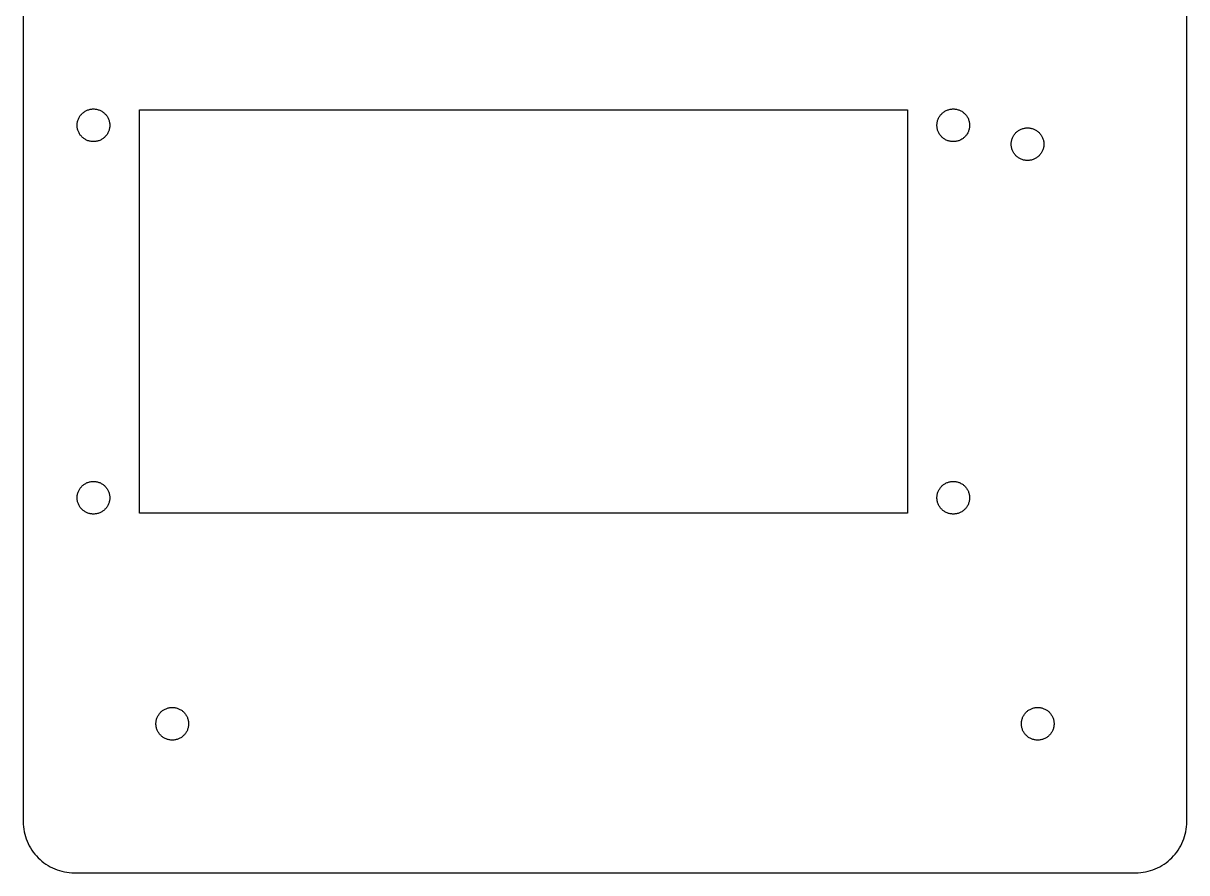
# Model space of a CAD drawing. Header units: metres. Extents: x -13 to 101, y -13 to 154.
# Drawn here: x -13 to 101, y -13 to 70.2 of the extents above; entities that cross this region are included whole.
import ezdxf

# ---------------------------------------------------------------- set-up
doc = ezdxf.new("R2010")
doc.units = ezdxf.units.M

msp = doc.modelspace()

# ---------------------------------------------------------------- linework, layer by layer
for p, q in [((-13, 148.5), (-13, -8)), ((101, -8), (101, 148.5)), ((-7.07811, 61.5351), (-7.0139, 61.5803)), ((-7.0139, 61.5803), (-6.94756, 61.6224)), ((-6.94756, 61.6224), (-6.87923, 61.6611)), ((-6.87923, 61.6611), (-6.80908, 61.6964)), ((-6.80908, 61.6964), (-6.73729, 61.7282)), ((-6.73729, 61.7282), (-6.66402, 61.7565)), ((-6.66402, 61.7565), (-6.58945, 61.7811)), ((-6.58945, 61.7811), (-6.51376, 61.802)), ((-6.51376, 61.802), (-6.43713, 61.8192)), ((-6.43713, 61.8192), (-6.35976, 61.8327)), ((-6.35976, 61.8327), (-6.28181, 61.8423)), ((-6.28181, 61.8423), (-6.20351, 61.8481)), ((-6.20351, 61.8481), (-6.125, 61.85)), ((-6.125, 61.85), (-6.04648, 61.8481)), ((-6.04648, 61.8481), (-5.96817, 61.8423)), ((-5.96817, 61.8423), (-5.89023, 61.8327)), ((-5.89023, 61.8327), (-5.81285, 61.8192)), ((-5.81285, 61.8192), (-5.73622, 61.802)), ((-5.73622, 61.802), (-5.66054, 61.7811)), ((-5.66054, 61.7811), (-5.58597, 61.7565)), ((-5.58597, 61.7565), (-5.5127, 61.7282)), ((-5.5127, 61.7282), (-5.4409, 61.6964)), ((-5.4409, 61.6964), (-5.37076, 61.6611)), ((-5.37076, 61.6611), (-5.30243, 61.6224)), ((-5.30243, 61.6224), (-5.23608, 61.5803)), ((-5.23608, 61.5803), (-5.17188, 61.5351)), ((-1.625, 22.25), (-1.625, 61.75)), ((-1.625, 61.75), (73.625, 61.75)), ((73.625, 61.75), (73.625, 22.25)), ((77.1719, 61.5351), (77.2361, 61.5803)), ((77.2361, 61.5803), (77.3024, 61.6224)), ((77.3024, 61.6224), (77.3708, 61.6611)), ((77.3708, 61.6611), (77.4409, 61.6964)), ((77.4409, 61.6964), (77.5127, 61.7282)), ((77.5127, 61.7282), (77.586, 61.7565)), ((77.586, 61.7565), (77.6605, 61.7811)), ((77.6605, 61.7811), (77.7362, 61.802)), ((77.7362, 61.802), (77.8129, 61.8192)), ((77.8129, 61.8192), (77.8902, 61.8327)), ((77.8902, 61.8327), (77.9682, 61.8423)), ((77.9682, 61.8423), (78.0465, 61.8481)), ((78.0465, 61.8481), (78.125, 61.85)), ((78.125, 61.85), (78.2035, 61.8481)), ((78.2035, 61.8481), (78.2818, 61.8423)), ((78.2818, 61.8423), (78.3598, 61.8327)), ((78.3598, 61.8327), (78.4371, 61.8192)), ((78.4371, 61.8192), (78.5138, 61.802)), ((78.5138, 61.802), (78.5894, 61.7811)), ((78.5894, 61.7811), (78.664, 61.7565)), ((78.664, 61.7565), (78.7373, 61.7282)), ((78.7373, 61.7282), (78.8091, 61.6964)), ((78.8091, 61.6964), (78.8792, 61.6611)), ((78.8792, 61.6611), (78.9476, 61.6224)), ((78.9476, 61.6224), (79.0139, 61.5803)), ((79.0139, 61.5803), (79.0781, 61.5351)), ((-7.71729, 60.4068), (-7.70767, 60.4848)), ((-7.70767, 60.4848), (-7.69424, 60.5621)), ((-7.69424, 60.5621), (-7.67705, 60.6388)), ((-7.67705, 60.6388), (-7.6561, 60.7144)), ((-7.6561, 60.7144), (-7.63147, 60.789)), ((-7.63147, 60.789), (-7.6032, 60.8623)), ((-7.6032, 60.8623), (-7.57138, 60.9341)), ((-7.57138, 60.9341), (-7.53607, 61.0042)), ((-7.53607, 61.0042), (-7.49736, 61.0726)), ((-7.49736, 61.0726), (-7.45534, 61.1389)), ((-7.45534, 61.1389), (-7.41013, 61.2031)), ((-7.41013, 61.2031), (-7.36182, 61.265)), ((-7.36182, 61.265), (-7.31052, 61.3245)), ((-7.31052, 61.3245), (-7.25636, 61.3814)), ((-7.25636, 61.3814), (-7.19949, 61.4355)), ((-7.19949, 61.4355), (-7.14001, 61.4868)), ((-7.14001, 61.4868), (-7.07811, 61.5351)), ((-5.17188, 61.5351), (-5.10997, 61.4868)), ((-5.10997, 61.4868), (-5.05049, 61.4355)), ((-5.05049, 61.4355), (-4.99362, 61.3814)), ((-4.99362, 61.3814), (-4.93947, 61.3245)), ((-4.93947, 61.3245), (-4.88817, 61.265)), ((-4.88817, 61.265), (-4.83986, 61.2031)), ((-4.83986, 61.2031), (-4.79465, 61.1389)), ((-4.79465, 61.1389), (-4.75262, 61.0726)), ((-4.75262, 61.0726), (-4.71391, 61.0042)), ((-4.71391, 61.0042), (-4.6786, 60.9341)), ((-4.6786, 60.9341), (-4.64679, 60.8623)), ((-4.64679, 60.8623), (-4.61852, 60.789)), ((-4.61852, 60.789), (-4.59389, 60.7144)), ((-4.59389, 60.7144), (-4.57294, 60.6388)), ((-4.57294, 60.6388), (-4.55574, 60.5621)), ((-4.55574, 60.5621), (-4.54231, 60.4848)), ((-4.54231, 60.4848), (-4.5327, 60.4068)), ((76.5327, 60.4068), (76.5423, 60.4848)), ((76.5423, 60.4848), (76.5557, 60.5621)), ((76.5557, 60.5621), (76.5729, 60.6388)), ((76.5729, 60.6388), (76.5939, 60.7144)), ((76.5939, 60.7144), (76.6185, 60.789)), ((76.6185, 60.789), (76.6468, 60.8623)), ((76.6468, 60.8623), (76.6786, 60.9341)), ((76.6786, 60.9341), (76.7139, 61.0042)), ((76.7139, 61.0042), (76.7526, 61.0726)), ((76.7526, 61.0726), (76.7946, 61.1389)), ((76.7946, 61.1389), (76.8399, 61.2031)), ((76.8399, 61.2031), (76.8882, 61.265)), ((76.8882, 61.265), (76.9395, 61.3245)), ((76.9395, 61.3245), (76.9936, 61.3814)), ((76.9936, 61.3814), (77.0505, 61.4355)), ((77.0505, 61.4355), (77.11, 61.4868)), ((77.11, 61.4868), (77.1719, 61.5351)), ((79.0781, 61.5351), (79.14, 61.4868)), ((79.14, 61.4868), (79.1995, 61.4355)), ((79.1995, 61.4355), (79.2564, 61.3814)), ((79.2564, 61.3814), (79.3105, 61.3245)), ((79.3105, 61.3245), (79.3618, 61.265)), ((79.3618, 61.265), (79.4101, 61.2031)), ((79.4101, 61.2031), (79.4553, 61.1389)), ((79.4553, 61.1389), (79.4974, 61.0726)), ((79.4974, 61.0726), (79.5361, 61.0042)), ((79.5361, 61.0042), (79.5714, 60.9341)), ((79.5714, 60.9341), (79.6032, 60.8623)), ((79.6032, 60.8623), (79.6315, 60.789)), ((79.6315, 60.789), (79.6561, 60.7144)), ((79.6561, 60.7144), (79.677, 60.6388)), ((79.677, 60.6388), (79.6942, 60.5621)), ((79.6942, 60.5621), (79.7077, 60.4848)), ((79.7077, 60.4848), (79.7173, 60.4068)), ((-7.72499, 60.25), (-7.72307, 60.3285)), ((-7.72307, 60.1715), (-7.72499, 60.25)), ((-7.72307, 60.3285), (-7.71729, 60.4068)), ((-7.71729, 60.0932), (-7.72307, 60.1715)), ((-7.70767, 60.0152), (-7.71729, 60.0932)), ((-7.69424, 59.9379), (-7.70767, 60.0152)), ((-7.67705, 59.8612), (-7.69424, 59.9379)), ((-7.6561, 59.7855), (-7.67705, 59.8612)), ((-7.63147, 59.711), (-7.6561, 59.7855)), ((-7.6032, 59.6377), (-7.63147, 59.711)), ((-7.57138, 59.5659), (-7.6032, 59.6377)), ((-7.53607, 59.4958), (-7.57138, 59.5659)), ((-7.49736, 59.4274), (-7.53607, 59.4958)), ((-7.45534, 59.3611), (-7.49736, 59.4274)), ((-7.41013, 59.2969), (-7.45534, 59.3611)), ((-7.36182, 59.235), (-7.41013, 59.2969)), ((-4.83986, 59.2969), (-4.88817, 59.235)), ((-4.79465, 59.3611), (-4.83986, 59.2969)), ((-4.75262, 59.4274), (-4.79465, 59.3611)), ((-4.71391, 59.4958), (-4.75262, 59.4274)), ((-4.6786, 59.5659), (-4.71391, 59.4958)), ((-4.64679, 59.6377), (-4.6786, 59.5659)), ((-4.61852, 59.711), (-4.64679, 59.6377)), ((-4.59389, 59.7855), (-4.61852, 59.711)), ((-4.57294, 59.8612), (-4.59389, 59.7855)), ((-4.55574, 59.9379), (-4.57294, 59.8612)), ((-4.54231, 60.0152), (-4.55574, 59.9379)), ((-4.5327, 60.0932), (-4.54231, 60.0152)), ((-4.5327, 60.4068), (-4.52692, 60.3285)), ((-4.52692, 60.1715), (-4.5327, 60.0932)), ((-4.52692, 60.3285), (-4.52499, 60.25)), ((-4.52499, 60.25), (-4.52692, 60.1715)), ((76.525, 60.25), (76.5269, 60.3285)), ((76.5269, 60.1715), (76.525, 60.25)), ((76.5269, 60.3285), (76.5327, 60.4068)), ((76.5327, 60.0932), (76.5269, 60.1715)), ((76.5423, 60.0152), (76.5327, 60.0932)), ((76.5557, 59.9379), (76.5423, 60.0152)), ((76.5729, 59.8612), (76.5557, 59.9379)), ((76.5939, 59.7855), (76.5729, 59.8612)), ((76.6185, 59.711), (76.5939, 59.7855)), ((76.6468, 59.6377), (76.6185, 59.711)), ((76.6786, 59.5659), (76.6468, 59.6377)), ((76.7139, 59.4958), (76.6786, 59.5659)), ((76.7526, 59.4274), (76.7139, 59.4958)), ((76.7946, 59.3611), (76.7526, 59.4274)), ((76.8399, 59.2969), (76.7946, 59.3611)), ((76.8882, 59.235), (76.8399, 59.2969)), ((79.4101, 59.2969), (79.3618, 59.235)), ((79.4553, 59.3611), (79.4101, 59.2969)), ((79.4974, 59.4274), (79.4553, 59.3611)), ((79.5361, 59.4958), (79.4974, 59.4274)), ((79.5714, 59.5659), (79.5361, 59.4958)), ((79.6032, 59.6377), (79.5714, 59.5659)), ((79.6315, 59.711), (79.6032, 59.6377)), ((79.6561, 59.7855), (79.6315, 59.711)), ((79.677, 59.8612), (79.6561, 59.7855)), ((79.6942, 59.9379), (79.677, 59.8612)), ((79.7077, 60.0152), (79.6942, 59.9379)), ((79.7173, 60.0932), (79.7077, 60.0152)), ((79.7173, 60.4068), (79.7231, 60.3285)), ((79.7231, 60.1715), (79.7173, 60.0932)), ((79.7231, 60.3285), (79.725, 60.25)), ((79.725, 60.25), (79.7231, 60.1715)), ((84.0276, 59.2225), (84.0696, 59.2889)), ((84.0696, 59.2889), (84.1149, 59.3531)), ((84.1149, 59.3531), (84.1632, 59.415)), ((84.1632, 59.415), (84.2145, 59.4745)), ((84.2145, 59.4745), (84.2686, 59.5314)), ((84.2686, 59.5314), (84.3255, 59.5855)), ((84.3255, 59.5855), (84.385, 59.6368)), ((84.385, 59.6368), (84.4469, 59.6851)), ((84.4469, 59.6851), (84.5111, 59.7303)), ((84.5111, 59.7303), (84.5774, 59.7724)), ((84.5774, 59.7724), (84.6458, 59.8111)), ((84.6458, 59.8111), (84.7159, 59.8464)), ((84.7159, 59.8464), (84.7877, 59.8782)), ((84.7877, 59.8782), (84.861, 59.9065)), ((84.861, 59.9065), (84.9355, 59.9311)), ((84.9355, 59.9311), (85.0112, 59.952)), ((85.0112, 59.952), (85.0878, 59.9693)), ((85.0878, 59.9693), (85.1652, 59.9827)), ((85.1652, 59.9827), (85.2432, 59.9923)), ((85.2432, 59.9923), (85.3215, 59.9981)), ((85.3215, 59.9981), (85.4, 60)), ((85.4, 60), (85.4785, 59.9981)), ((85.4785, 59.9981), (85.5568, 59.9923)), ((85.5568, 59.9923), (85.6348, 59.9827)), ((85.6348, 59.9827), (85.7121, 59.9693)), ((85.7121, 59.9693), (85.7888, 59.952)), ((85.7888, 59.952), (85.8644, 59.9311)), ((85.8644, 59.9311), (85.939, 59.9065)), ((85.939, 59.9065), (86.0123, 59.8782)), ((86.0123, 59.8782), (86.0841, 59.8464)), ((86.0841, 59.8464), (86.1542, 59.8111)), ((86.1542, 59.8111), (86.2225, 59.7724)), ((86.2225, 59.7724), (86.2889, 59.7303)), ((86.2889, 59.7303), (86.3531, 59.6851)), ((86.3531, 59.6851), (86.415, 59.6368)), ((86.415, 59.6368), (86.4745, 59.5855)), ((86.4745, 59.5855), (86.5314, 59.5314)), ((86.5314, 59.5314), (86.5855, 59.4745)), ((86.5855, 59.4745), (86.6368, 59.415)), ((86.6368, 59.415), (86.6851, 59.3531)), ((86.6851, 59.3531), (86.7303, 59.2889)), ((86.7303, 59.2889), (86.7724, 59.2225)), ((-7.31052, 59.1755), (-7.36182, 59.235)), ((-7.25636, 59.1186), (-7.31052, 59.1755)), ((-7.19949, 59.0645), (-7.25636, 59.1186)), ((-7.14001, 59.0132), (-7.19949, 59.0645)), ((-7.07811, 58.9649), (-7.14001, 59.0132)), ((-7.0139, 58.9196), (-7.07811, 58.9649)), ((-6.94756, 58.8776), (-7.0139, 58.9196)), ((-6.87923, 58.8389), (-6.94756, 58.8776)), ((-6.80908, 58.8036), (-6.87923, 58.8389)), ((-6.73729, 58.7718), (-6.80908, 58.8036)), ((-6.66402, 58.7435), (-6.73729, 58.7718)), ((-6.58945, 58.7189), (-6.66402, 58.7435)), ((-6.51376, 58.6979), (-6.58945, 58.7189)), ((-6.43713, 58.6807), (-6.51376, 58.6979)), ((-6.35976, 58.6673), (-6.43713, 58.6807)), ((-6.28181, 58.6577), (-6.35976, 58.6673)), ((-6.20351, 58.6519), (-6.28181, 58.6577)), ((-6.125, 58.65), (-6.20351, 58.6519)), ((-6.04648, 58.6519), (-6.125, 58.65)), ((-5.96817, 58.6577), (-6.04648, 58.6519)), ((-5.89023, 58.6673), (-5.96817, 58.6577)), ((-5.81285, 58.6807), (-5.89023, 58.6673)), ((-5.73622, 58.6979), (-5.81285, 58.6807)), ((-5.66054, 58.7189), (-5.73622, 58.6979)), ((-5.58597, 58.7435), (-5.66054, 58.7189)), ((-5.5127, 58.7718), (-5.58597, 58.7435)), ((-5.4409, 58.8036), (-5.5127, 58.7718)), ((-5.37076, 58.8389), (-5.4409, 58.8036)), ((-5.30243, 58.8776), (-5.37076, 58.8389)), ((-5.23608, 58.9196), (-5.30243, 58.8776)), ((-5.17188, 58.9649), (-5.23608, 58.9196)), ((-5.10997, 59.0132), (-5.17188, 58.9649)), ((-5.05049, 59.0645), (-5.10997, 59.0132)), ((-4.99362, 59.1186), (-5.05049, 59.0645)), ((-4.93947, 59.1755), (-4.99362, 59.1186)), ((-4.88817, 59.235), (-4.93947, 59.1755)), ((76.9395, 59.1755), (76.8882, 59.235)), ((76.9936, 59.1186), (76.9395, 59.1755)), ((77.0505, 59.0645), (76.9936, 59.1186)), ((77.11, 59.0132), (77.0505, 59.0645)), ((77.1719, 58.9649), (77.11, 59.0132)), ((77.2361, 58.9196), (77.1719, 58.9649)), ((77.3024, 58.8776), (77.2361, 58.9196)), ((77.3708, 58.8389), (77.3024, 58.8776)), ((77.4409, 58.8036), (77.3708, 58.8389)), ((77.5127, 58.7718), (77.4409, 58.8036)), ((77.586, 58.7435), (77.5127, 58.7718)), ((77.6605, 58.7189), (77.586, 58.7435)), ((77.7362, 58.6979), (77.6605, 58.7189)), ((77.8129, 58.6807), (77.7362, 58.6979)), ((77.8902, 58.6673), (77.8129, 58.6807)), ((77.9682, 58.6577), (77.8902, 58.6673)), ((78.0465, 58.6519), (77.9682, 58.6577)), ((78.125, 58.65), (78.0465, 58.6519)), ((78.2035, 58.6519), (78.125, 58.65)), ((78.2818, 58.6577), (78.2035, 58.6519)), ((78.3598, 58.6673), (78.2818, 58.6577)), ((78.4371, 58.6807), (78.3598, 58.6673)), ((78.5138, 58.6979), (78.4371, 58.6807)), ((78.5894, 58.7189), (78.5138, 58.6979)), ((78.664, 58.7435), (78.5894, 58.7189)), ((78.7373, 58.7718), (78.664, 58.7435)), ((78.8091, 58.8036), (78.7373, 58.7718)), ((78.8792, 58.8389), (78.8091, 58.8036)), ((78.9476, 58.8776), (78.8792, 58.8389)), ((79.0139, 58.9196), (78.9476, 58.8776)), ((79.0781, 58.9649), (79.0139, 58.9196)), ((79.14, 59.0132), (79.0781, 58.9649)), ((79.1995, 59.0645), (79.14, 59.0132)), ((79.2564, 59.1186), (79.1995, 59.0645)), ((79.3105, 59.1755), (79.2564, 59.1186)), ((79.3618, 59.235), (79.3105, 59.1755)), ((83.8, 58.4), (83.8019, 58.4785)), ((83.8019, 58.3215), (83.8, 58.4)), ((83.8019, 58.4785), (83.8077, 58.5568)), ((83.8077, 58.2432), (83.8019, 58.3215)), ((83.8077, 58.5568), (83.8173, 58.6348)), ((83.8173, 58.1652), (83.8077, 58.2432)), ((83.8173, 58.6348), (83.8307, 58.7121)), ((83.8307, 58.0878), (83.8173, 58.1652)), ((83.8307, 58.7121), (83.8479, 58.7888)), ((83.8479, 58.7888), (83.8689, 58.8644)), ((83.8689, 58.8644), (83.8935, 58.939)), ((83.8935, 58.939), (83.9218, 59.0123)), ((83.9218, 59.0123), (83.9536, 59.0841)), ((83.9536, 59.0841), (83.9889, 59.1542)), ((83.9889, 59.1542), (84.0276, 59.2225)), ((86.7724, 59.2225), (86.8111, 59.1542)), ((86.8111, 59.1542), (86.8464, 59.0841)), ((86.8464, 59.0841), (86.8782, 59.0123)), ((86.8782, 59.0123), (86.9065, 58.939)), ((86.9065, 58.939), (86.9311, 58.8644)), ((86.9311, 58.8644), (86.952, 58.7888)), ((86.952, 58.7888), (86.9693, 58.7121)), ((86.9693, 58.7121), (86.9827, 58.6348)), ((86.9827, 58.1652), (86.9693, 58.0878)), ((86.9827, 58.6348), (86.9923, 58.5568)), ((86.9923, 58.2432), (86.9827, 58.1652)), ((86.9923, 58.5568), (86.9981, 58.4785)), ((86.9981, 58.3215), (86.9923, 58.2432)), ((86.9981, 58.4785), (87, 58.4)), ((87, 58.4), (86.9981, 58.3215)), ((83.8479, 58.0112), (83.8307, 58.0878)), ((83.8689, 57.9355), (83.8479, 58.0112)), ((83.8935, 57.861), (83.8689, 57.9355)), ((83.9218, 57.7877), (83.8935, 57.861)), ((83.9536, 57.7159), (83.9218, 57.7877)), ((83.9889, 57.6458), (83.9536, 57.7159)), ((84.0276, 57.5774), (83.9889, 57.6458)), ((84.0696, 57.5111), (84.0276, 57.5774)), ((84.1149, 57.4469), (84.0696, 57.5111)), ((84.1632, 57.385), (84.1149, 57.4469)), ((84.2145, 57.3255), (84.1632, 57.385)), ((84.2686, 57.2686), (84.2145, 57.3255)), ((84.3255, 57.2145), (84.2686, 57.2686)), ((84.385, 57.1632), (84.3255, 57.2145)), ((84.4469, 57.1149), (84.385, 57.1632)), ((84.5111, 57.0696), (84.4469, 57.1149)), ((84.5774, 57.0276), (84.5111, 57.0696)), ((84.6458, 56.9889), (84.5774, 57.0276)), ((86.2225, 57.0276), (86.1542, 56.9889)), ((86.2889, 57.0696), (86.2225, 57.0276)), ((86.3531, 57.1149), (86.2889, 57.0696)), ((86.415, 57.1632), (86.3531, 57.1149)), ((86.4745, 57.2145), (86.415, 57.1632)), ((86.5314, 57.2686), (86.4745, 57.2145)), ((86.5855, 57.3255), (86.5314, 57.2686)), ((86.6368, 57.385), (86.5855, 57.3255)), ((86.6851, 57.4469), (86.6368, 57.385)), ((86.7303, 57.5111), (86.6851, 57.4469)), ((86.7724, 57.5774), (86.7303, 57.5111)), ((86.8111, 57.6458), (86.7724, 57.5774)), ((86.8464, 57.7159), (86.8111, 57.6458)), ((86.8782, 57.7877), (86.8464, 57.7159)), ((86.9065, 57.861), (86.8782, 57.7877)), ((86.9311, 57.9355), (86.9065, 57.861)), ((86.952, 58.0112), (86.9311, 57.9355)), ((86.9693, 58.0878), (86.952, 58.0112)), ((84.7159, 56.9536), (84.6458, 56.9889)), ((84.7877, 56.9218), (84.7159, 56.9536)), ((84.861, 56.8935), (84.7877, 56.9218)), ((84.9355, 56.8689), (84.861, 56.8935)), ((85.0112, 56.8479), (84.9355, 56.8689)), ((85.0878, 56.8307), (85.0112, 56.8479)), ((85.1652, 56.8173), (85.0878, 56.8307)), ((85.2432, 56.8077), (85.1652, 56.8173)), ((85.3215, 56.8019), (85.2432, 56.8077)), ((85.4, 56.8), (85.3215, 56.8019)), ((85.4785, 56.8019), (85.4, 56.8)), ((85.5568, 56.8077), (85.4785, 56.8019)), ((85.6348, 56.8173), (85.5568, 56.8077)), ((85.7121, 56.8307), (85.6348, 56.8173)), ((85.7888, 56.8479), (85.7121, 56.8307)), ((85.8644, 56.8689), (85.7888, 56.8479)), ((85.939, 56.8935), (85.8644, 56.8689)), ((86.0123, 56.9218), (85.939, 56.8935)), ((86.0841, 56.9536), (86.0123, 56.9218)), ((86.1542, 56.9889), (86.0841, 56.9536)), ((-7.07811, 25.0351), (-7.0139, 25.0804)), ((-7.0139, 25.0804), (-6.94756, 25.1224)), ((-6.94756, 25.1224), (-6.87923, 25.1611)), ((-6.87923, 25.1611), (-6.80908, 25.1964)), ((-6.80908, 25.1964), (-6.73729, 25.2282)), ((-6.73729, 25.2282), (-6.66402, 25.2565)), ((-6.66402, 25.2565), (-6.58945, 25.2811)), ((-6.58945, 25.2811), (-6.51376, 25.3021)), ((-6.51376, 25.3021), (-6.43713, 25.3193)), ((-6.43713, 25.3193), (-6.35976, 25.3327)), ((-6.35976, 25.3327), (-6.28181, 25.3423)), ((-6.28181, 25.3423), (-6.20351, 25.3481)), ((-6.20351, 25.3481), (-6.125, 25.35)), ((-6.125, 25.35), (-6.04648, 25.3481)), ((-6.04648, 25.3481), (-5.96817, 25.3423)), ((-5.96817, 25.3423), (-5.89023, 25.3327)), ((-5.89023, 25.3327), (-5.81285, 25.3193)), ((-5.81285, 25.3193), (-5.73622, 25.3021)), ((-5.73622, 25.3021), (-5.66054, 25.2811)), ((-5.66054, 25.2811), (-5.58597, 25.2565)), ((-5.58597, 25.2565), (-5.5127, 25.2282)), ((-5.5127, 25.2282), (-5.4409, 25.1964)), ((-5.4409, 25.1964), (-5.37076, 25.1611)), ((-5.37076, 25.1611), (-5.30243, 25.1224)), ((-5.30243, 25.1224), (-5.23608, 25.0804)), ((-5.23608, 25.0804), (-5.17188, 25.0351)), ((77.1719, 25.0351), (77.2361, 25.0804)), ((77.2361, 25.0804), (77.3024, 25.1224)), ((77.3024, 25.1224), (77.3708, 25.1611)), ((77.3708, 25.1611), (77.4409, 25.1964)), ((77.4409, 25.1964), (77.5127, 25.2282)), ((77.5127, 25.2282), (77.586, 25.2565)), ((77.586, 25.2565), (77.6605, 25.2811)), ((77.6605, 25.2811), (77.7362, 25.3021)), ((77.7362, 25.3021), (77.8129, 25.3193)), ((77.8129, 25.3193), (77.8902, 25.3327)), ((77.8902, 25.3327), (77.9682, 25.3423)), ((77.9682, 25.3423), (78.0465, 25.3481)), ((78.0465, 25.3481), (78.125, 25.35)), ((78.125, 25.35), (78.2035, 25.3481)), ((78.2035, 25.3481), (78.2818, 25.3423)), ((78.2818, 25.3423), (78.3598, 25.3327)), ((78.3598, 25.3327), (78.4371, 25.3193)), ((78.4371, 25.3193), (78.5138, 25.3021)), ((78.5138, 25.3021), (78.5894, 25.2811)), ((78.5894, 25.2811), (78.664, 25.2565)), ((78.664, 25.2565), (78.7373, 25.2282)), ((78.7373, 25.2282), (78.8091, 25.1964)), ((78.8091, 25.1964), (78.8792, 25.1611)), ((78.8792, 25.1611), (78.9476, 25.1224)), ((78.9476, 25.1224), (79.0139, 25.0804)), ((79.0139, 25.0804), (79.0781, 25.0351)), ((-7.71729, 23.9068), (-7.70767, 23.9848)), ((-7.70767, 23.9848), (-7.69424, 24.0621)), ((-7.69424, 24.0621), (-7.67705, 24.1388)), ((-7.67705, 24.1388), (-7.6561, 24.2145)), ((-7.6561, 24.2145), (-7.63147, 24.289)), ((-7.63147, 24.289), (-7.6032, 24.3623)), ((-7.6032, 24.3623), (-7.57138, 24.4341)), ((-7.57138, 24.4341), (-7.53607, 24.5042)), ((-7.53607, 24.5042), (-7.49736, 24.5726)), ((-7.49736, 24.5726), (-7.45534, 24.6389)), ((-7.45534, 24.6389), (-7.41013, 24.7031)), ((-7.41013, 24.7031), (-7.36182, 24.765)), ((-7.36182, 24.765), (-7.31052, 24.8245)), ((-7.31052, 24.8245), (-7.25636, 24.8814)), ((-7.25636, 24.8814), (-7.19949, 24.9355)), ((-7.19949, 24.9355), (-7.14001, 24.9868)), ((-7.14001, 24.9868), (-7.07811, 25.0351)), ((-5.17188, 25.0351), (-5.10997, 24.9868)), ((-5.10997, 24.9868), (-5.05049, 24.9355)), ((-5.05049, 24.9355), (-4.99362, 24.8814)), ((-4.99362, 24.8814), (-4.93947, 24.8245)), ((-4.93947, 24.8245), (-4.88817, 24.765)), ((-4.88817, 24.765), (-4.83986, 24.7031)), ((-4.83986, 24.7031), (-4.79465, 24.6389)), ((-4.79465, 24.6389), (-4.75262, 24.5726)), ((-4.75262, 24.5726), (-4.71391, 24.5042)), ((-4.71391, 24.5042), (-4.6786, 24.4341)), ((-4.6786, 24.4341), (-4.64679, 24.3623)), ((-4.64679, 24.3623), (-4.61852, 24.289)), ((-4.61852, 24.289), (-4.59389, 24.2145)), ((-4.59389, 24.2145), (-4.57294, 24.1388)), ((-4.57294, 24.1388), (-4.55574, 24.0621)), ((-4.55574, 24.0621), (-4.54231, 23.9848)), ((-4.54231, 23.9848), (-4.5327, 23.9068)), ((76.5327, 23.9068), (76.5423, 23.9848)), ((76.5423, 23.9848), (76.5557, 24.0621)), ((76.5557, 24.0621), (76.5729, 24.1388)), ((76.5729, 24.1388), (76.5939, 24.2145)), ((76.5939, 24.2145), (76.6185, 24.289)), ((76.6185, 24.289), (76.6468, 24.3623)), ((76.6468, 24.3623), (76.6786, 24.4341)), ((76.6786, 24.4341), (76.7139, 24.5042)), ((76.7139, 24.5042), (76.7526, 24.5726)), ((76.7526, 24.5726), (76.7946, 24.6389)), ((76.7946, 24.6389), (76.8399, 24.7031)), ((76.8399, 24.7031), (76.8882, 24.765)), ((76.8882, 24.765), (76.9395, 24.8245)), ((76.9395, 24.8245), (76.9936, 24.8814)), ((76.9936, 24.8814), (77.0505, 24.9355)), ((77.0505, 24.9355), (77.11, 24.9868)), ((77.11, 24.9868), (77.1719, 25.0351)), ((79.0781, 25.0351), (79.14, 24.9868)), ((79.14, 24.9868), (79.1995, 24.9355)), ((79.1995, 24.9355), (79.2564, 24.8814)), ((79.2564, 24.8814), (79.3105, 24.8245)), ((79.3105, 24.8245), (79.3618, 24.765)), ((79.3618, 24.765), (79.4101, 24.7031)), ((79.4101, 24.7031), (79.4553, 24.6389)), ((79.4553, 24.6389), (79.4974, 24.5726)), ((79.4974, 24.5726), (79.5361, 24.5042)), ((79.5361, 24.5042), (79.5714, 24.4341)), ((79.5714, 24.4341), (79.6032, 24.3623)), ((79.6032, 24.3623), (79.6315, 24.289)), ((79.6315, 24.289), (79.6561, 24.2145)), ((79.6561, 24.2145), (79.677, 24.1388)), ((79.677, 24.1388), (79.6942, 24.0621)), ((79.6942, 24.0621), (79.7077, 23.9848)), ((79.7077, 23.9848), (79.7173, 23.9068)), ((-7.72499, 23.75), (-7.72307, 23.8285)), ((-7.72307, 23.6715), (-7.72499, 23.75)), ((-7.72307, 23.8285), (-7.71729, 23.9068)), ((-7.71729, 23.5932), (-7.72307, 23.6715)), ((-7.70767, 23.5152), (-7.71729, 23.5932)), ((-7.69424, 23.4379), (-7.70767, 23.5152)), ((-7.67705, 23.3612), (-7.69424, 23.4379)), ((-7.6561, 23.2856), (-7.67705, 23.3612)), ((-7.63147, 23.211), (-7.6561, 23.2856)), ((-7.6032, 23.1377), (-7.63147, 23.211)), ((-7.57138, 23.0659), (-7.6032, 23.1377)), ((-7.53607, 22.9958), (-7.57138, 23.0659)), ((-7.49736, 22.9274), (-7.53607, 22.9958)), ((-7.45534, 22.8611), (-7.49736, 22.9274)), ((-7.41013, 22.7969), (-7.45534, 22.8611)), ((-4.79465, 22.8611), (-4.83986, 22.7969)), ((-4.75262, 22.9274), (-4.79465, 22.8611)), ((-4.71391, 22.9958), (-4.75262, 22.9274)), ((-4.6786, 23.0659), (-4.71391, 22.9958)), ((-4.64679, 23.1377), (-4.6786, 23.0659)), ((-4.61852, 23.211), (-4.64679, 23.1377)), ((-4.59389, 23.2856), (-4.61852, 23.211)), ((-4.57294, 23.3612), (-4.59389, 23.2856)), ((-4.55574, 23.4379), (-4.57294, 23.3612)), ((-4.54231, 23.5152), (-4.55574, 23.4379)), ((-4.5327, 23.5932), (-4.54231, 23.5152)), ((-4.5327, 23.9068), (-4.52692, 23.8285)), ((-4.52692, 23.6715), (-4.5327, 23.5932)), ((-4.52692, 23.8285), (-4.52499, 23.75)), ((-4.52499, 23.75), (-4.52692, 23.6715)), ((76.525, 23.75), (76.5269, 23.8285)), ((76.5269, 23.6715), (76.525, 23.75)), ((76.5269, 23.8285), (76.5327, 23.9068)), ((76.5327, 23.5932), (76.5269, 23.6715)), ((76.5423, 23.5152), (76.5327, 23.5932)), ((76.5557, 23.4379), (76.5423, 23.5152)), ((76.5729, 23.3612), (76.5557, 23.4379)), ((76.5939, 23.2856), (76.5729, 23.3612)), ((76.6185, 23.211), (76.5939, 23.2856)), ((76.6468, 23.1377), (76.6185, 23.211)), ((76.6786, 23.0659), (76.6468, 23.1377)), ((76.7139, 22.9958), (76.6786, 23.0659)), ((76.7526, 22.9274), (76.7139, 22.9958)), ((76.7946, 22.8611), (76.7526, 22.9274)), ((76.8399, 22.7969), (76.7946, 22.8611)), ((79.4553, 22.8611), (79.4101, 22.7969)), ((79.4974, 22.9274), (79.4553, 22.8611)), ((79.5361, 22.9958), (79.4974, 22.9274)), ((79.5714, 23.0659), (79.5361, 22.9958)), ((79.6032, 23.1377), (79.5714, 23.0659)), ((79.6315, 23.211), (79.6032, 23.1377)), ((79.6561, 23.2856), (79.6315, 23.211)), ((79.677, 23.3612), (79.6561, 23.2856)), ((79.6942, 23.4379), (79.677, 23.3612)), ((79.7077, 23.5152), (79.6942, 23.4379)), ((79.7173, 23.5932), (79.7077, 23.5152)), ((79.7173, 23.9068), (79.7231, 23.8285)), ((79.7231, 23.6715), (79.7173, 23.5932)), ((79.7231, 23.8285), (79.725, 23.75)), ((79.725, 23.75), (79.7231, 23.6715)), ((-7.36182, 22.735), (-7.41013, 22.7969)), ((-7.31052, 22.6755), (-7.36182, 22.735)), ((-7.25636, 22.6186), (-7.31052, 22.6755)), ((-7.19949, 22.5645), (-7.25636, 22.6186)), ((-7.14001, 22.5132), (-7.19949, 22.5645)), ((-7.07811, 22.4649), (-7.14001, 22.5132)), ((-7.0139, 22.4197), (-7.07811, 22.4649)), ((-6.94756, 22.3776), (-7.0139, 22.4197)), ((-6.87923, 22.3389), (-6.94756, 22.3776)), ((-6.80908, 22.3036), (-6.87923, 22.3389)), ((-6.73729, 22.2718), (-6.80908, 22.3036)), ((-6.66402, 22.2435), (-6.73729, 22.2718)), ((-6.58945, 22.2189), (-6.66402, 22.2435)), ((-6.51376, 22.198), (-6.58945, 22.2189)), ((-6.43713, 22.1808), (-6.51376, 22.198)), ((-6.35976, 22.1673), (-6.43713, 22.1808)), ((-6.28181, 22.1577), (-6.35976, 22.1673)), ((-6.20351, 22.1519), (-6.28181, 22.1577)), ((-6.125, 22.15), (-6.20351, 22.1519)), ((-6.04648, 22.1519), (-6.125, 22.15)), ((-5.96817, 22.1577), (-6.04648, 22.1519)), ((-5.89023, 22.1673), (-5.96817, 22.1577)), ((-5.81285, 22.1808), (-5.89023, 22.1673)), ((-5.73622, 22.198), (-5.81285, 22.1808)), ((-5.66054, 22.2189), (-5.73622, 22.198)), ((-5.58597, 22.2435), (-5.66054, 22.2189)), ((-5.5127, 22.2718), (-5.58597, 22.2435)), ((-5.4409, 22.3036), (-5.5127, 22.2718)), ((-5.37076, 22.3389), (-5.4409, 22.3036)), ((-5.30243, 22.3776), (-5.37076, 22.3389)), ((-5.23608, 22.4197), (-5.30243, 22.3776)), ((-5.17188, 22.4649), (-5.23608, 22.4197)), ((-5.10997, 22.5132), (-5.17188, 22.4649)), ((-5.05049, 22.5645), (-5.10997, 22.5132)), ((-4.99362, 22.6186), (-5.05049, 22.5645)), ((-4.93947, 22.6755), (-4.99362, 22.6186)), ((-4.88817, 22.735), (-4.93947, 22.6755)), ((-4.83986, 22.7969), (-4.88817, 22.735)), ((73.625, 22.25), (-1.625, 22.25)), ((76.8882, 22.735), (76.8399, 22.7969)), ((76.9395, 22.6755), (76.8882, 22.735)), ((76.9936, 22.6186), (76.9395, 22.6755)), ((77.0505, 22.5645), (76.9936, 22.6186)), ((77.11, 22.5132), (77.0505, 22.5645)), ((77.1719, 22.4649), (77.11, 22.5132)), ((77.2361, 22.4197), (77.1719, 22.4649)), ((77.3024, 22.3776), (77.2361, 22.4197)), ((77.3708, 22.3389), (77.3024, 22.3776)), ((77.4409, 22.3036), (77.3708, 22.3389)), ((77.5127, 22.2718), (77.4409, 22.3036)), ((77.586, 22.2435), (77.5127, 22.2718)), ((77.6605, 22.2189), (77.586, 22.2435)), ((77.7362, 22.198), (77.6605, 22.2189)), ((77.8129, 22.1808), (77.7362, 22.198)), ((77.8902, 22.1673), (77.8129, 22.1808)), ((77.9682, 22.1577), (77.8902, 22.1673)), ((78.0465, 22.1519), (77.9682, 22.1577)), ((78.125, 22.15), (78.0465, 22.1519)), ((78.2035, 22.1519), (78.125, 22.15)), ((78.2818, 22.1577), (78.2035, 22.1519)), ((78.3598, 22.1673), (78.2818, 22.1577)), ((78.4371, 22.1808), (78.3598, 22.1673)), ((78.5138, 22.198), (78.4371, 22.1808)), ((78.5894, 22.2189), (78.5138, 22.198)), ((78.664, 22.2435), (78.5894, 22.2189)), ((78.7373, 22.2718), (78.664, 22.2435)), ((78.8091, 22.3036), (78.7373, 22.2718)), ((78.8792, 22.3389), (78.8091, 22.3036)), ((78.9476, 22.3776), (78.8792, 22.3389)), ((79.0139, 22.4197), (78.9476, 22.3776)), ((79.0781, 22.4649), (79.0139, 22.4197)), ((79.14, 22.5132), (79.0781, 22.4649)), ((79.1995, 22.5645), (79.14, 22.5132)), ((79.2564, 22.6186), (79.1995, 22.5645)), ((79.3105, 22.6755), (79.2564, 22.6186)), ((79.3618, 22.735), (79.3105, 22.6755)), ((79.4101, 22.7969), (79.3618, 22.735)), ((0.12178, 2.21228), (0.15361, 2.28409)), ((0.15361, 2.28409), (0.188919, 2.35423)), ((0.188919, 2.35423), (0.227631, 2.42256)), ((0.227631, 2.42256), (0.269638, 2.48891)), ((0.269638, 2.48891), (0.314865, 2.55312)), ((0.314865, 2.55312), (0.363174, 2.61502)), ((0.363174, 2.61502), (0.414474, 2.67448)), ((0.414474, 2.67448), (0.468628, 2.73137)), ((0.468628, 2.73137), (0.525497, 2.78551)), ((0.525497, 2.78551), (0.584961, 2.83681)), ((0.584961, 2.83681), (0.646881, 2.88513)), ((0.646881, 2.88513), (0.711075, 2.93034)), ((0.711075, 2.93034), (0.777435, 2.97235)), ((0.777435, 2.97235), (0.845764, 3.01106)), ((0.845764, 3.01106), (0.915909, 3.04637)), ((0.915909, 3.04637), (0.987701, 3.0782)), ((0.987701, 3.0782), (1.06097, 3.10646)), ((1.06097, 3.10646), (1.13554, 3.1311)), ((1.13554, 3.1311), (1.21123, 3.15204)), ((1.21123, 3.15204), (1.28784, 3.16925)), ((1.28784, 3.16925), (1.36522, 3.18268)), ((1.36522, 3.18268), (1.44316, 3.19229)), ((1.44316, 3.19229), (1.52148, 3.19806)), ((1.52148, 3.19806), (1.59999, 3.2)), ((1.59999, 3.2), (1.6785, 3.19806)), ((1.6785, 3.19806), (1.75682, 3.19229)), ((1.75682, 3.19229), (1.83476, 3.18268)), ((1.83476, 3.18268), (1.91214, 3.16925)), ((1.91214, 3.16925), (1.98875, 3.15204)), ((1.98875, 3.15204), (2.06445, 3.1311)), ((2.06445, 3.1311), (2.13902, 3.10646)), ((2.13902, 3.10646), (2.21228, 3.0782)), ((2.21228, 3.0782), (2.28409, 3.04637)), ((2.28409, 3.04637), (2.35423, 3.01106)), ((2.35423, 3.01106), (2.42256, 2.97235)), ((2.42256, 2.97235), (2.48891, 2.93034)), ((2.48891, 2.93034), (2.55312, 2.88513)), ((2.55312, 2.88513), (2.61502, 2.83681)), ((2.61502, 2.83681), (2.67448, 2.78551)), ((2.67448, 2.78551), (2.73137, 2.73137)), ((2.73137, 2.73137), (2.78551, 2.67448)), ((2.78551, 2.67448), (2.83681, 2.61502)), ((2.83681, 2.61502), (2.88513, 2.55312)), ((2.88513, 2.55312), (2.93034, 2.48891)), ((2.93034, 2.48891), (2.97235, 2.42256)), ((2.97235, 2.42256), (3.01106, 2.35423)), ((3.01106, 2.35423), (3.04637, 2.28409)), ((3.04637, 2.28409), (3.0782, 2.21228)), ((84.9218, 2.21228), (84.9536, 2.28409)), ((84.9536, 2.28409), (84.9889, 2.35423)), ((84.9889, 2.35423), (85.0276, 2.42256)), ((85.0276, 2.42256), (85.0696, 2.48891)), ((85.0696, 2.48891), (85.1149, 2.55312)), ((85.1149, 2.55312), (85.1632, 2.61502)), ((85.1632, 2.61502), (85.2145, 2.67448)), ((85.2145, 2.67448), (85.2686, 2.73137)), ((85.2686, 2.73137), (85.3255, 2.78551)), ((85.3255, 2.78551), (85.385, 2.83681)), ((85.385, 2.83681), (85.4469, 2.88513)), ((85.4469, 2.88513), (85.5111, 2.93034)), ((85.5111, 2.93034), (85.5774, 2.97235)), ((85.5774, 2.97235), (85.6458, 3.01106)), ((85.6458, 3.01106), (85.7159, 3.04637)), ((85.7159, 3.04637), (85.7877, 3.0782)), ((85.7877, 3.0782), (85.861, 3.10646)), ((85.861, 3.10646), (85.9355, 3.1311)), ((85.9355, 3.1311), (86.0112, 3.15204)), ((86.0112, 3.15204), (86.0878, 3.16925)), ((86.0878, 3.16925), (86.1652, 3.18268)), ((86.1652, 3.18268), (86.2432, 3.19229)), ((86.2432, 3.19229), (86.3215, 3.19806)), ((86.3215, 3.19806), (86.4, 3.2)), ((86.4, 3.2), (86.4785, 3.19806)), ((86.4785, 3.19806), (86.5568, 3.19229)), ((86.5568, 3.19229), (86.6348, 3.18268)), ((86.6348, 3.18268), (86.7121, 3.16925)), ((86.7121, 3.16925), (86.7888, 3.15204)), ((86.7888, 3.15204), (86.8644, 3.1311)), ((86.8644, 3.1311), (86.939, 3.10646)), ((86.939, 3.10646), (87.0123, 3.0782)), ((87.0123, 3.0782), (87.0841, 3.04637)), ((87.0841, 3.04637), (87.1542, 3.01106)), ((87.1542, 3.01106), (87.2225, 2.97235)), ((87.2225, 2.97235), (87.2889, 2.93034)), ((87.2889, 2.93034), (87.3531, 2.88513)), ((87.3531, 2.88513), (87.415, 2.83681)), ((87.415, 2.83681), (87.4745, 2.78551)), ((87.4745, 2.78551), (87.5314, 2.73137)), ((87.5314, 2.73137), (87.5855, 2.67448)), ((87.5855, 2.67448), (87.6368, 2.61502)), ((87.6368, 2.61502), (87.6851, 2.55312)), ((87.6851, 2.55312), (87.7303, 2.48891)), ((87.7303, 2.48891), (87.7724, 2.42256)), ((87.7724, 2.42256), (87.8111, 2.35423)), ((87.8111, 2.35423), (87.8464, 2.28409)), ((87.8464, 2.28409), (87.8782, 2.21228)), ((0, 1.59999), (0.001923, 1.6785)), ((0.001923, 1.52148), (0, 1.59999)), ((0.001923, 1.6785), (0.00769, 1.75682)), ((0.00769, 1.44316), (0.001923, 1.52148)), ((0.00769, 1.75682), (0.017303, 1.83476)), ((0.017303, 1.36522), (0.00769, 1.44316)), ((0.017303, 1.83476), (0.030731, 1.91214)), ((0.030731, 1.28784), (0.017303, 1.36522)), ((0.030731, 1.91214), (0.047943, 1.98875)), ((0.047943, 1.21123), (0.030731, 1.28784)), ((0.047943, 1.98875), (0.068893, 2.06445)), ((0.068893, 1.13554), (0.047943, 1.21123)), ((0.068893, 2.06445), (0.093521, 2.13902)), ((0.093521, 2.13902), (0.12178, 2.21228)), ((3.0782, 2.21228), (3.10646, 2.13902)), ((3.10646, 2.13902), (3.1311, 2.06445)), ((3.1311, 2.06445), (3.15204, 1.98875)), ((3.15204, 1.21123), (3.1311, 1.13554)), ((3.15204, 1.98875), (3.16925, 1.91214)), ((3.16925, 1.28784), (3.15204, 1.21123)), ((3.16925, 1.91214), (3.18268, 1.83476)), ((3.18268, 1.36522), (3.16925, 1.28784)), ((3.18268, 1.83476), (3.19229, 1.75682)), ((3.19229, 1.44316), (3.18268, 1.36522)), ((3.19229, 1.75682), (3.19806, 1.6785)), ((3.19806, 1.52148), (3.19229, 1.44316)), ((3.19806, 1.6785), (3.2, 1.59999)), ((3.2, 1.59999), (3.19806, 1.52148)), ((84.8, 1.59999), (84.8019, 1.6785)), ((84.8019, 1.52148), (84.8, 1.59999)), ((84.8019, 1.6785), (84.8077, 1.75682)), ((84.8077, 1.44316), (84.8019, 1.52148)), ((84.8077, 1.75682), (84.8173, 1.83476)), ((84.8173, 1.36522), (84.8077, 1.44316)), ((84.8173, 1.83476), (84.8307, 1.91214)), ((84.8307, 1.28784), (84.8173, 1.36522)), ((84.8307, 1.91214), (84.8479, 1.98875)), ((84.8479, 1.21123), (84.8307, 1.28784)), ((84.8479, 1.98875), (84.8689, 2.06445)), ((84.8689, 1.13554), (84.8479, 1.21123)), ((84.8689, 2.06445), (84.8935, 2.13902)), ((84.8935, 2.13902), (84.9218, 2.21228)), ((87.8782, 2.21228), (87.9065, 2.13902)), ((87.9065, 2.13902), (87.9311, 2.06445)), ((87.9311, 2.06445), (87.952, 1.98875)), ((87.952, 1.21123), (87.9311, 1.13554)), ((87.952, 1.98875), (87.9693, 1.91214)), ((87.9693, 1.28784), (87.952, 1.21123)), ((87.9693, 1.91214), (87.9827, 1.83476)), ((87.9827, 1.36522), (87.9693, 1.28784)), ((87.9827, 1.83476), (87.9923, 1.75682)), ((87.9923, 1.44316), (87.9827, 1.36522)), ((87.9923, 1.75682), (87.9981, 1.6785)), ((87.9981, 1.52148), (87.9923, 1.44316)), ((87.9981, 1.6785), (88, 1.59999)), ((88, 1.59999), (87.9981, 1.52148)), ((0.093521, 1.06097), (0.068893, 1.13554)), ((0.12178, 0.987701), (0.093521, 1.06097)), ((0.15361, 0.915909), (0.12178, 0.987701)), ((0.188919, 0.845764), (0.15361, 0.915909)), ((0.227631, 0.777435), (0.188919, 0.845764)), ((0.269638, 0.711075), (0.227631, 0.777435)), ((0.314865, 0.646881), (0.269638, 0.711075)), ((0.363174, 0.584961), (0.314865, 0.646881)), ((0.414474, 0.525497), (0.363174, 0.584961)), ((0.468628, 0.468628), (0.414474, 0.525497)), ((0.525497, 0.414474), (0.468628, 0.468628)), ((0.584961, 0.363174), (0.525497, 0.414474)), ((0.646881, 0.314865), (0.584961, 0.363174)), ((0.711075, 0.269638), (0.646881, 0.314865)), ((0.777435, 0.227631), (0.711075, 0.269638)), ((0.845764, 0.188919), (0.777435, 0.227631)), ((0.915909, 0.15361), (0.845764, 0.188919)), ((0.987701, 0.12178), (0.915909, 0.15361)), ((1.06097, 0.093521), (0.987701, 0.12178)), ((1.13554, 0.068893), (1.06097, 0.093521)), ((1.21123, 0.047943), (1.13554, 0.068893)), ((1.28784, 0.030731), (1.21123, 0.047943)), ((1.36522, 0.017303), (1.28784, 0.030731)), ((1.44316, 0.00769), (1.36522, 0.017303)), ((1.52148, 0.001923), (1.44316, 0.00769)), ((1.59999, 0), (1.52148, 0.001923)), ((1.6785, 0.001923), (1.59999, 0)), ((1.75682, 0.00769), (1.6785, 0.001923)), ((1.83476, 0.017303), (1.75682, 0.00769)), ((1.91214, 0.030731), (1.83476, 0.017303)), ((1.98875, 0.047943), (1.91214, 0.030731)), ((2.06445, 0.068893), (1.98875, 0.047943)), ((2.13902, 0.093521), (2.06445, 0.068893)), ((2.21228, 0.12178), (2.13902, 0.093521)), ((2.28409, 0.15361), (2.21228, 0.12178)), ((2.35423, 0.188919), (2.28409, 0.15361)), ((2.42256, 0.227631), (2.35423, 0.188919)), ((2.48891, 0.269638), (2.42256, 0.227631)), ((2.55312, 0.314865), (2.48891, 0.269638)), ((2.61502, 0.363174), (2.55312, 0.314865)), ((2.67448, 0.414474), (2.61502, 0.363174)), ((2.73137, 0.468628), (2.67448, 0.414474)), ((2.78551, 0.525497), (2.73137, 0.468628)), ((2.83681, 0.584961), (2.78551, 0.525497)), ((2.88513, 0.646881), (2.83681, 0.584961)), ((2.93034, 0.711075), (2.88513, 0.646881)), ((2.97235, 0.777435), (2.93034, 0.711075)), ((3.01106, 0.845764), (2.97235, 0.777435)), ((3.04637, 0.915909), (3.01106, 0.845764)), ((3.0782, 0.987701), (3.04637, 0.915909)), ((3.10646, 1.06097), (3.0782, 0.987701)), ((3.1311, 1.13554), (3.10646, 1.06097)), ((84.8935, 1.06097), (84.8689, 1.13554)), ((84.9218, 0.987701), (84.8935, 1.06097)), ((84.9536, 0.915909), (84.9218, 0.987701)), ((84.9889, 0.845764), (84.9536, 0.915909)), ((85.0276, 0.777435), (84.9889, 0.845764)), ((85.0696, 0.711075), (85.0276, 0.777435)), ((85.1149, 0.646881), (85.0696, 0.711075)), ((85.1632, 0.584961), (85.1149, 0.646881)), ((85.2145, 0.525497), (85.1632, 0.584961)), ((85.2686, 0.468628), (85.2145, 0.525497)), ((85.3255, 0.414474), (85.2686, 0.468628)), ((85.385, 0.363174), (85.3255, 0.414474)), ((85.4469, 0.314865), (85.385, 0.363174)), ((85.5111, 0.269638), (85.4469, 0.314865)), ((85.5774, 0.227631), (85.5111, 0.269638)), ((85.6458, 0.188919), (85.5774, 0.227631)), ((85.7159, 0.15361), (85.6458, 0.188919)), ((85.7877, 0.12178), (85.7159, 0.15361)), ((85.861, 0.093521), (85.7877, 0.12178)), ((85.9355, 0.068893), (85.861, 0.093521)), ((86.0112, 0.047943), (85.9355, 0.068893)), ((86.0878, 0.030731), (86.0112, 0.047943)), ((86.1652, 0.017303), (86.0878, 0.030731)), ((86.2432, 0.00769), (86.1652, 0.017303)), ((86.3215, 0.001923), (86.2432, 0.00769)), ((86.4, 0), (86.3215, 0.001923)), ((86.4785, 0.001923), (86.4, 0)), ((86.5568, 0.00769), (86.4785, 0.001923)), ((86.6348, 0.017303), (86.5568, 0.00769)), ((86.7121, 0.030731), (86.6348, 0.017303)), ((86.7888, 0.047943), (86.7121, 0.030731)), ((86.8644, 0.068893), (86.7888, 0.047943)), ((86.939, 0.093521), (86.8644, 0.068893)), ((87.0123, 0.12178), (86.939, 0.093521)), ((87.0841, 0.15361), (87.0123, 0.12178)), ((87.1542, 0.188919), (87.0841, 0.15361)), ((87.2225, 0.227631), (87.1542, 0.188919)), ((87.2889, 0.269638), (87.2225, 0.227631)), ((87.3531, 0.314865), (87.2889, 0.269638)), ((87.415, 0.363174), (87.3531, 0.314865)), ((87.4745, 0.414474), (87.415, 0.363174)), ((87.5314, 0.468628), (87.4745, 0.414474)), ((87.5855, 0.525497), (87.5314, 0.468628)), ((87.6368, 0.584961), (87.5855, 0.525497)), ((87.6851, 0.646881), (87.6368, 0.584961)), ((87.7303, 0.711075), (87.6851, 0.646881)), ((87.7724, 0.777435), (87.7303, 0.711075)), ((87.8111, 0.845764), (87.7724, 0.777435)), ((87.8464, 0.915909), (87.8111, 0.845764)), ((87.8782, 0.987701), (87.8464, 0.915909)), ((87.9065, 1.06097), (87.8782, 0.987701)), ((87.9311, 1.13554), (87.9065, 1.06097)), ((-13, -8), (-12.994, -8.24533)), ((-12.994, -8.24533), (-12.9759, -8.49008)), ((-12.9759, -8.49008), (-12.9459, -8.73364)), ((-12.9459, -8.73364), (-12.9039, -8.97545)), ((-12.9039, -8.97545), (-12.8501, -9.21489)), ((100.85, -9.21489), (100.904, -8.97545)), ((100.904, -8.97545), (100.946, -8.73364)), ((100.946, -8.73364), (100.976, -8.49008)), ((100.976, -8.49008), (100.994, -8.24533)), ((100.994, -8.24533), (101, -8)), ((-12.8501, -9.21489), (-12.7847, -9.45142)), ((-12.7847, -9.45142), (-12.7077, -9.68445)), ((-12.7077, -9.68445), (-12.6194, -9.91341)), ((-12.6194, -9.91341), (-12.5199, -10.1378)), ((-12.5199, -10.1378), (-12.4096, -10.357)), ((100.41, -10.357), (100.52, -10.1378)), ((100.52, -10.1378), (100.619, -9.91341)), ((100.619, -9.91341), (100.708, -9.68445)), ((100.708, -9.68445), (100.785, -9.45142)), ((100.785, -9.45142), (100.85, -9.21489)), ((-12.4096, -10.357), (-12.2886, -10.5705)), ((-12.2886, -10.5705), (-12.1573, -10.7778)), ((-12.1573, -10.7778), (-12.016, -10.9785)), ((-12.016, -10.9785), (-11.8651, -11.172)), ((-11.8651, -11.172), (-11.7047, -11.3578)), ((-11.7047, -11.3578), (-11.5355, -11.5355)), ((99.5355, -11.5355), (99.7047, -11.3578)), ((99.7047, -11.3578), (99.8651, -11.172)), ((99.8651, -11.172), (100.016, -10.9785)), ((100.016, -10.9785), (100.157, -10.7778)), ((100.157, -10.7778), (100.289, -10.5705)), ((100.289, -10.5705), (100.41, -10.357)), ((-11.5355, -11.5355), (-11.3578, -11.7047)), ((-11.3578, -11.7047), (-11.172, -11.8651)), ((-11.172, -11.8651), (-10.9785, -12.016)), ((-10.9785, -12.016), (-10.7778, -12.1573)), ((-10.7778, -12.1573), (-10.5705, -12.2886)), ((-10.5705, -12.2886), (-10.357, -12.4096)), ((-10.357, -12.4096), (-10.1378, -12.5199)), ((-10.1378, -12.5199), (-9.91341, -12.6194)), ((97.9134, -12.6194), (98.1378, -12.5199)), ((98.1378, -12.5199), (98.357, -12.4096)), ((98.357, -12.4096), (98.5705, -12.2886)), ((98.5705, -12.2886), (98.7778, -12.1573)), ((98.7778, -12.1573), (98.9785, -12.016)), ((98.9785, -12.016), (99.172, -11.8651)), ((99.172, -11.8651), (99.3578, -11.7047)), ((99.3578, -11.7047), (99.5355, -11.5355)), ((-9.91341, -12.6194), (-9.68445, -12.7077)), ((-9.68445, -12.7077), (-9.45142, -12.7847)), ((-9.45142, -12.7847), (-9.21489, -12.8501)), ((-9.21489, -12.8501), (-8.97545, -12.9039)), ((-8.97545, -12.9039), (-8.73364, -12.9459)), ((-8.73364, -12.9459), (-8.49008, -12.9759)), ((-8.49008, -12.9759), (-8.24533, -12.994)), ((-8.24533, -12.994), (-8, -13)), ((-8, -13), (96, -13)), ((96, -13), (96.2453, -12.994)), ((96.2453, -12.994), (96.4901, -12.9759)), ((96.4901, -12.9759), (96.7336, -12.9459)), ((96.7336, -12.9459), (96.9754, -12.9039)), ((96.9754, -12.9039), (97.2149, -12.8501)), ((97.2149, -12.8501), (97.4514, -12.7847)), ((97.4514, -12.7847), (97.6844, -12.7077)), ((97.6844, -12.7077), (97.9134, -12.6194))]:
    msp.add_line(p, q)

doc.saveas('drawing.dxf')
